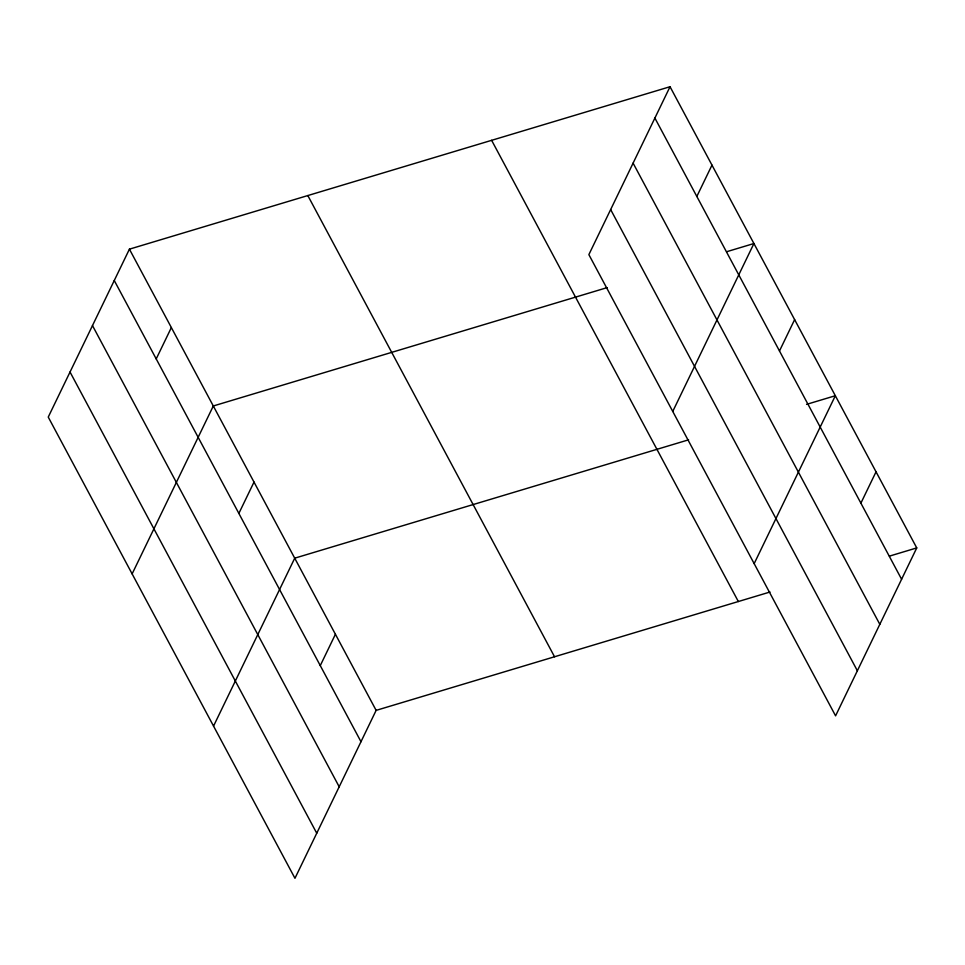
<?xml version="1.0" encoding="UTF-8"?>
<svg xmlns="http://www.w3.org/2000/svg" width="965" height="965" viewBox="0 0 965 965"><rect width="100%" height="100%" fill="white"/><g stroke="black" fill="none" stroke-linecap="round" stroke-linejoin="round"><path stroke-width="1.45" d="M670.036 86.717L588.867 254.627L835.581 715.837L916.75 547.915L670.036 86.717L129.419 249.163L48.25 417.085L294.964 878.283L376.133 710.373L769.998 592.015M156.209 358.92L171.36 327.569M132.133 573.885L213.301 405.976L607.166 287.618M238.862 513.416L254.012 482.078M213.542 726.09L294.723 558.18L688.588 439.823M320.271 665.621L335.422 634.27M696.827 196.462L711.977 165.124M672.75 411.44L753.918 243.53L726.585 251.744M779.479 350.971L794.629 319.62M754.16 563.632L835.34 395.722L806.559 404.371M860.889 503.163L876.039 471.825M889.416 556.13L916.75 547.915M654.885 118.056L901.6 579.265M633.1 163.133L879.815 624.331M610.652 209.562L857.366 670.759M491.631 140.323L738.346 601.533M307.823 195.557L554.537 656.767M129.419 249.163L376.133 710.373M114.268 280.513L360.982 741.711M92.483 325.579L339.197 786.789M70.035 372.02L316.749 833.217"/></g></svg>
